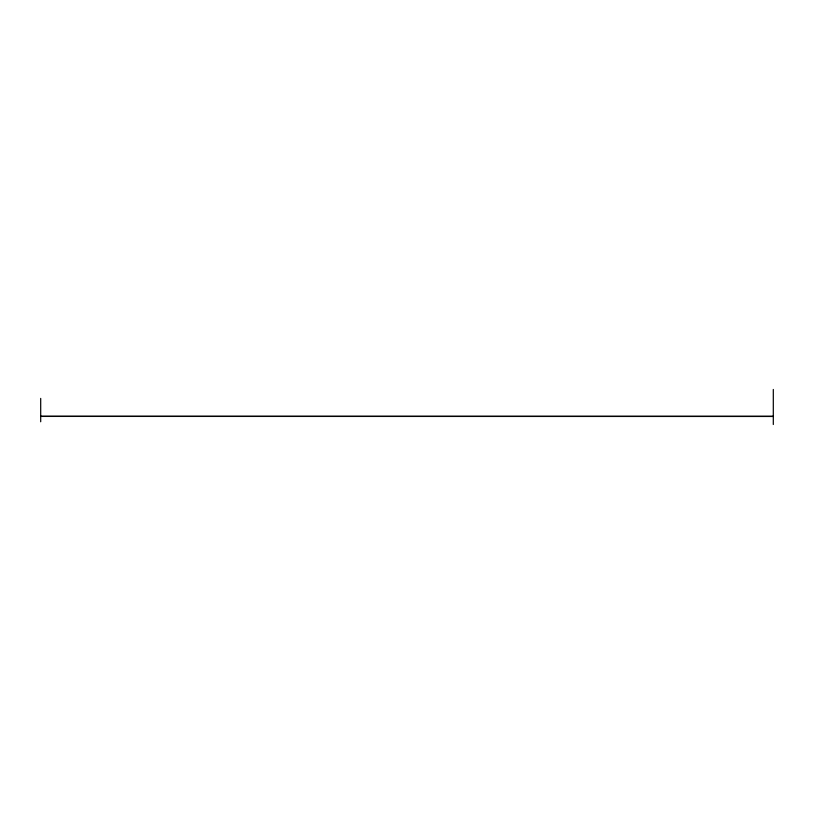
<?xml version="1.0" encoding="UTF-8"?>
<svg xmlns="http://www.w3.org/2000/svg" width="814" height="814" viewBox="0 0 814 814"><rect width="100%" height="100%" fill="white"/><g stroke="black" fill="none" stroke-linecap="round" stroke-linejoin="round"><path stroke-width="1.22" d="M40.7 416.29L773.3 416.29M40.7 416.412L773.3 416.473M773.3 389.458L773.3 424.511M40.7 398.402L40.7 421.774"/></g></svg>
